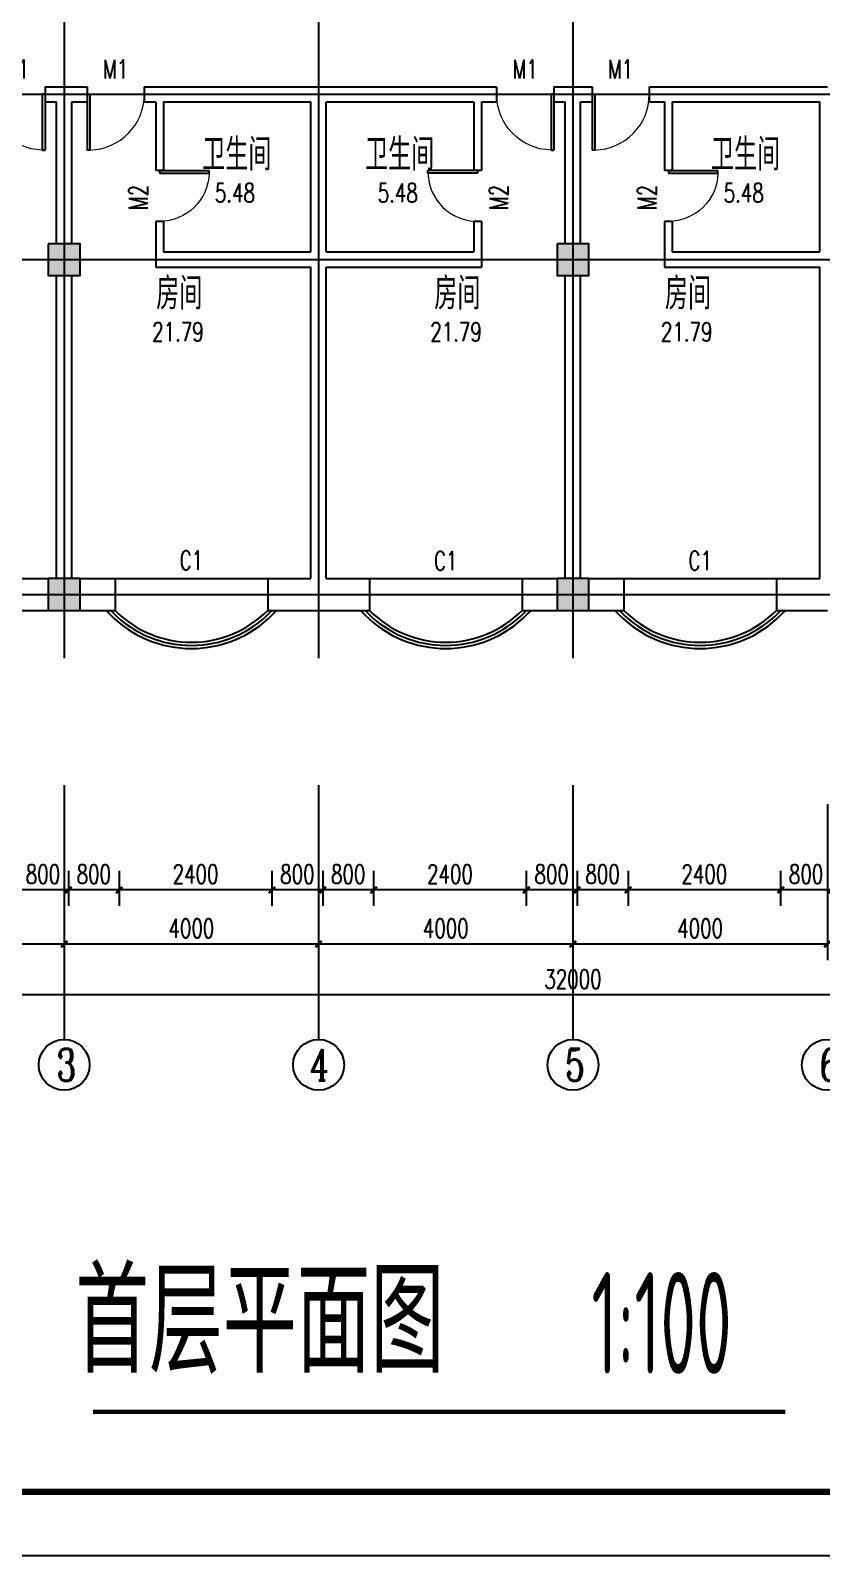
# Model space of a CAD drawing. Extents: x 11228 to 95328, y 8540 to 67940.
# Drawn here: x 36467 to 48905, y 8540 to 32533 of the extents above; entities that cross this region are included whole.
import ezdxf
from ezdxf.enums import TextEntityAlignment as Align

# ---------------------------------------------------------------- set-up
doc = ezdxf.new("R2010")
doc.units = 0
doc.header["$LTSCALE"] = 1000
for name, color, linetype in [('AXIS_TEXT', 7, 'Continuous'), ('建-图名', 3, 'Continuous'), ('建-图框', 4, 'Continuous'), ('建-墙-砖', 9, 'Continuous'), ('建-尺寸', 3, 'Continuous'), ('建-房间', 7, 'Continuous'), ('建-柱', 9, 'Continuous'), ('建-窗', 4, 'Continuous'), ('建-轴', 1, 'Continuous'), ('建-轴-标注', 3, 'Continuous')]:
    doc.layers.add(name, color=color, linetype=linetype)
doc.styles.add('A-AREA', font='SIMPLEX', dxfattribs={"bigfont": 'GBCBIG'})
doc.styles.add('A-AXIS-LABEL', font='COMPLEX', dxfattribs={"bigfont": 'GBCBIG'})
doc.styles.add('A-DIM_T3', font='SIMPLEX', dxfattribs={"width": 0.705882, "bigfont": 'GBCBIG'})
doc.styles.add('A-WIN-LABEL', font='SIMPLEX', dxfattribs={"bigfont": 'GBCBIG'})
doc.styles.add('COMPLEX', font='COMPLEX')
doc.styles.get("Standard").update_dxf_attribs({"font": 'gbenor.shx', "bigfont": 'gbcbig.shx'})
doc.dimstyles.new('A-DIM-100', dxfattribs={"dimscale": 100, "dimtxt": 2.975, "dimasz": 1, "dimexe": 2.5, "dimexo": 3, "dimgap": 1, "dimtad": 1, "dimdec": 0, "dimzin": 0, "dimdsep": 46, "dimtxsty": 'A-DIM_T3', "dimblk": 'ARCHTICK', "dimcen": 0.09, "dimclrt": 7, "dimazin": 2, "dimtfac": 1, "dimtdec": 0, "dimtix": 1, "dimtmove": 2, "dimatfit": 3, "dimfxl": 0, "dimtolj": 1, "dimtzin": 0, "dimarcsym": 0})

# ---------------------------------------------------------------- blocks, each defined once
blk = doc.blocks.new('_ArchTick')
at = {"color": 0, "linetype": 'ByBlock', "const_width": 0.4}
blk.add_lwpolyline([(-0.5, -0.5), (0.5, 0.5)], dxfattribs=at)
blk = doc.blocks.new('*D226')
at = {"layer": 'Defpoints', "color": 0}
for p in [(44997, 20659), (48997, 20659), (44997, 18159)]:
    blk.add_point(p, dxfattribs=at)
at = {"layer": '建-轴-标注', "color": 0, "lineweight": -2}
for p, q in [((44997, 20359), (44997, 17909)), ((48997, 20359), (48997, 17909)), ((48997, 18159), (44997, 18159))]:
    blk.add_line(p, q, dxfattribs=at)
at = {"layer": '建-轴-标注', "color": 0, "linetype": 'ByBlock', "lineweight": -2, "xscale": 100, "yscale": 100, "zscale": 100, "rotation": 180}
blk.add_blockref('_ArchTick', (44997, 18159), dxfattribs=at)
at = {"layer": '建-轴-标注', "color": 0, "linetype": 'ByBlock', "lineweight": -2, "xscale": 100, "yscale": 100, "zscale": 100}
blk.add_blockref('_ArchTick', (48997, 18159), dxfattribs=at)
at = {"layer": '建-轴-标注', "color": 7, "insert": (46997, 18408), "char_height": 297.5, "attachment_point": 5, "style": 'A-DIM_T3'}
blk.add_mtext('\\A1;4000', dxfattribs=at)
blk = doc.blocks.new('*D227')
at = {"layer": 'Defpoints', "color": 0}
for p in [(40997, 20659), (44997, 20659), (40997, 18159)]:
    blk.add_point(p, dxfattribs=at)
at = {"layer": '建-轴-标注', "color": 0, "lineweight": -2}
for p, q in [((40997, 20359), (40997, 17909)), ((44997, 20359), (44997, 17909)), ((44997, 18159), (40997, 18159))]:
    blk.add_line(p, q, dxfattribs=at)
at = {"layer": '建-轴-标注', "color": 0, "linetype": 'ByBlock', "lineweight": -2, "xscale": 100, "yscale": 100, "zscale": 100, "rotation": 180}
blk.add_blockref('_ArchTick', (40997, 18159), dxfattribs=at)
at = {"layer": '建-轴-标注', "color": 0, "linetype": 'ByBlock', "lineweight": -2, "xscale": 100, "yscale": 100, "zscale": 100}
blk.add_blockref('_ArchTick', (44997, 18159), dxfattribs=at)
at = {"layer": '建-轴-标注', "color": 7, "insert": (42997, 18408), "char_height": 297.5, "attachment_point": 5, "style": 'A-DIM_T3'}
blk.add_mtext('\\A1;4000', dxfattribs=at)
blk = doc.blocks.new('*D228')
at = {"layer": 'Defpoints', "color": 0}
for p in [(36997, 20659), (40997, 20659), (36997, 18159)]:
    blk.add_point(p, dxfattribs=at)
at = {"layer": '建-轴-标注', "color": 0, "lineweight": -2}
for p, q in [((36997, 20359), (36997, 17909)), ((40997, 20359), (40997, 17909)), ((40997, 18159), (36997, 18159))]:
    blk.add_line(p, q, dxfattribs=at)
at = {"layer": '建-轴-标注', "color": 0, "linetype": 'ByBlock', "lineweight": -2, "xscale": 100, "yscale": 100, "zscale": 100, "rotation": 180}
blk.add_blockref('_ArchTick', (36997, 18159), dxfattribs=at)
at = {"layer": '建-轴-标注', "color": 0, "linetype": 'ByBlock', "lineweight": -2, "xscale": 100, "yscale": 100, "zscale": 100}
blk.add_blockref('_ArchTick', (40997, 18159), dxfattribs=at)
at = {"layer": '建-轴-标注', "color": 7, "insert": (38997, 18408), "char_height": 297.5, "attachment_point": 5, "style": 'A-DIM_T3'}
blk.add_mtext('\\A1;4000', dxfattribs=at)
blk = doc.blocks.new('*D229')
at = {"layer": 'Defpoints', "color": 0}
for p in [(32997, 20659), (36997, 20659), (32997, 18159)]:
    blk.add_point(p, dxfattribs=at)
at = {"layer": '建-轴-标注', "color": 0, "lineweight": -2}
for p, q in [((32997, 20359), (32997, 17909)), ((36997, 20359), (36997, 17909)), ((36997, 18159), (32997, 18159))]:
    blk.add_line(p, q, dxfattribs=at)
at = {"layer": '建-轴-标注', "color": 0, "linetype": 'ByBlock', "lineweight": -2, "xscale": 100, "yscale": 100, "zscale": 100, "rotation": 180}
blk.add_blockref('_ArchTick', (32997, 18159), dxfattribs=at)
at = {"layer": '建-轴-标注', "color": 0, "linetype": 'ByBlock', "lineweight": -2, "xscale": 100, "yscale": 100, "zscale": 100}
blk.add_blockref('_ArchTick', (36997, 18159), dxfattribs=at)
at = {"layer": '建-轴-标注', "color": 7, "insert": (34997, 18408), "char_height": 297.5, "attachment_point": 5, "style": 'A-DIM_T3'}
blk.add_mtext('\\A1;4000', dxfattribs=at)
blk = doc.blocks.new('*D231')
at = {"layer": 'Defpoints', "color": 0}
for p in [(28997, 20659), (60997, 20659), (28997, 17359)]:
    blk.add_point(p, dxfattribs=at)
at = {"layer": '建-轴-标注', "color": 0, "lineweight": -2}
for p, q in [((28997, 20359), (28997, 17109)), ((60997, 20359), (60997, 17109)), ((60997, 17359), (28997, 17359))]:
    blk.add_line(p, q, dxfattribs=at)
at = {"layer": '建-轴-标注', "color": 0, "linetype": 'ByBlock', "lineweight": -2, "xscale": 100, "yscale": 100, "zscale": 100}
for p, rotation in [((28997, 17359), 180), ((60997, 17359), 360)]:
    blk.add_blockref('_ArchTick', p, dxfattribs=dict(at, rotation=rotation))
at = {"layer": '建-轴-标注', "color": 7, "insert": (44997, 17608), "char_height": 297.5, "attachment_point": 5, "style": 'A-DIM_T3'}
blk.add_mtext('\\A1;32000', dxfattribs=at)
blk = doc.blocks.new('_AXISO')
blk.add_circle((0, 0), 0.5)
at = {"layer": 'AXIS_TEXT', "style": 'COMPLEX'}
blk.add_attdef('A', text='', height=0.56, dxfattribs=at).set_placement((-0.25, -0.28), (0.25, -0.28), align=Align.FIT)
blk = doc.blocks.new('二维门库$系统图库$00000001')
at = {"color": 0}
for p, q in [((0.45, 0.975), (0.5, 0.975)), ((0.45, 0), (0.45, 0.975)), ((0.5, 0), (0.5, 0.975)), ((0.5, 0), (0.45, 0))]:
    blk.add_line(p, q, dxfattribs=at)
at = {"color": 0, "lineweight": 13}
blk.add_arc((0.475, 0), 0.975, 91.4693, 180, dxfattribs=at)
blk = doc.blocks.new('*D269')
at = {"layer": 'Defpoints', "color": 0}
for p in [(48263, 19611), (49063, 19611), (48263, 19011)]:
    blk.add_point(p, dxfattribs=at)
at = {"layer": '建-尺寸', "color": 0, "lineweight": -2}
for p, q in [((48263, 19311), (48263, 18761)), ((49063, 19311), (49063, 18761)), ((49063, 19011), (48263, 19011))]:
    blk.add_line(p, q, dxfattribs=at)
at = {"layer": '建-尺寸', "color": 0, "linetype": 'ByBlock', "lineweight": -2, "xscale": 100, "yscale": 100, "zscale": 100, "rotation": 180}
blk.add_blockref('_ArchTick', (48263, 19011), dxfattribs=at)
at = {"layer": '建-尺寸', "color": 0, "linetype": 'ByBlock', "lineweight": -2, "xscale": 100, "yscale": 100, "zscale": 100}
blk.add_blockref('_ArchTick', (49063, 19011), dxfattribs=at)
at = {"layer": '建-尺寸', "color": 7, "insert": (48663, 19260), "char_height": 297.5, "attachment_point": 5, "style": 'A-DIM_T3'}
blk.add_mtext('\\A1;800', dxfattribs=at)
blk = doc.blocks.new('*D270')
at = {"layer": 'Defpoints', "color": 0}
for p in [(45863, 19611), (48263, 19611), (45863, 19011)]:
    blk.add_point(p, dxfattribs=at)
at = {"layer": '建-尺寸', "color": 0, "lineweight": -2}
for p, q in [((45863, 19311), (45863, 18761)), ((48263, 19311), (48263, 18761)), ((48263, 19011), (45863, 19011))]:
    blk.add_line(p, q, dxfattribs=at)
at = {"layer": '建-尺寸', "color": 0, "linetype": 'ByBlock', "lineweight": -2, "xscale": 100, "yscale": 100, "zscale": 100, "rotation": 180}
blk.add_blockref('_ArchTick', (45863, 19011), dxfattribs=at)
at = {"layer": '建-尺寸', "color": 0, "linetype": 'ByBlock', "lineweight": -2, "xscale": 100, "yscale": 100, "zscale": 100}
blk.add_blockref('_ArchTick', (48263, 19011), dxfattribs=at)
at = {"layer": '建-尺寸', "color": 7, "insert": (47063, 19260), "char_height": 297.5, "attachment_point": 5, "style": 'A-DIM_T3'}
blk.add_mtext('\\A1;2400', dxfattribs=at)
blk = doc.blocks.new('*D271')
at = {"layer": 'Defpoints', "color": 0}
for p in [(45063, 19611), (45863, 19611), (45063, 19011)]:
    blk.add_point(p, dxfattribs=at)
at = {"layer": '建-尺寸', "color": 0, "lineweight": -2}
for p, q in [((45063, 19311), (45063, 18761)), ((45863, 19311), (45863, 18761)), ((45863, 19011), (45063, 19011))]:
    blk.add_line(p, q, dxfattribs=at)
at = {"layer": '建-尺寸', "color": 0, "linetype": 'ByBlock', "lineweight": -2, "xscale": 100, "yscale": 100, "zscale": 100, "rotation": 180}
blk.add_blockref('_ArchTick', (45063, 19011), dxfattribs=at)
at = {"layer": '建-尺寸', "color": 0, "linetype": 'ByBlock', "lineweight": -2, "xscale": 100, "yscale": 100, "zscale": 100}
blk.add_blockref('_ArchTick', (45863, 19011), dxfattribs=at)
at = {"layer": '建-尺寸', "color": 7, "insert": (45463, 19260), "char_height": 297.5, "attachment_point": 5, "style": 'A-DIM_T3'}
blk.add_mtext('\\A1;800', dxfattribs=at)
blk = doc.blocks.new('*D272')
at = {"layer": 'Defpoints', "color": 0}
for p in [(44263, 19611), (45063, 19611), (44263, 19011)]:
    blk.add_point(p, dxfattribs=at)
at = {"layer": '建-尺寸', "color": 0, "lineweight": -2}
for p, q in [((44263, 19311), (44263, 18761)), ((45063, 19311), (45063, 18761)), ((45063, 19011), (44263, 19011))]:
    blk.add_line(p, q, dxfattribs=at)
at = {"layer": '建-尺寸', "color": 0, "linetype": 'ByBlock', "lineweight": -2, "xscale": 100, "yscale": 100, "zscale": 100, "rotation": 180}
blk.add_blockref('_ArchTick', (44263, 19011), dxfattribs=at)
at = {"layer": '建-尺寸', "color": 0, "linetype": 'ByBlock', "lineweight": -2, "xscale": 100, "yscale": 100, "zscale": 100}
blk.add_blockref('_ArchTick', (45063, 19011), dxfattribs=at)
at = {"layer": '建-尺寸', "color": 7, "insert": (44663, 19260), "char_height": 297.5, "attachment_point": 5, "style": 'A-DIM_T3'}
blk.add_mtext('\\A1;800', dxfattribs=at)
blk = doc.blocks.new('*D273')
at = {"layer": 'Defpoints', "color": 0}
for p in [(41863, 19611), (44263, 19611), (41863, 19011)]:
    blk.add_point(p, dxfattribs=at)
at = {"layer": '建-尺寸', "color": 0, "lineweight": -2}
for p, q in [((41863, 19311), (41863, 18761)), ((44263, 19311), (44263, 18761)), ((44263, 19011), (41863, 19011))]:
    blk.add_line(p, q, dxfattribs=at)
at = {"layer": '建-尺寸', "color": 0, "linetype": 'ByBlock', "lineweight": -2, "xscale": 100, "yscale": 100, "zscale": 100, "rotation": 180}
blk.add_blockref('_ArchTick', (41863, 19011), dxfattribs=at)
at = {"layer": '建-尺寸', "color": 0, "linetype": 'ByBlock', "lineweight": -2, "xscale": 100, "yscale": 100, "zscale": 100}
blk.add_blockref('_ArchTick', (44263, 19011), dxfattribs=at)
at = {"layer": '建-尺寸', "color": 7, "insert": (43063, 19260), "char_height": 297.5, "attachment_point": 5, "style": 'A-DIM_T3'}
blk.add_mtext('\\A1;2400', dxfattribs=at)
blk = doc.blocks.new('*D274')
at = {"layer": 'Defpoints', "color": 0}
for p in [(41063, 19611), (41863, 19611), (41063, 19011)]:
    blk.add_point(p, dxfattribs=at)
at = {"layer": '建-尺寸', "color": 0, "lineweight": -2}
for p, q in [((41063, 19311), (41063, 18761)), ((41863, 19311), (41863, 18761)), ((41863, 19011), (41063, 19011))]:
    blk.add_line(p, q, dxfattribs=at)
at = {"layer": '建-尺寸', "color": 0, "linetype": 'ByBlock', "lineweight": -2, "xscale": 100, "yscale": 100, "zscale": 100, "rotation": 180}
blk.add_blockref('_ArchTick', (41063, 19011), dxfattribs=at)
at = {"layer": '建-尺寸', "color": 0, "linetype": 'ByBlock', "lineweight": -2, "xscale": 100, "yscale": 100, "zscale": 100}
blk.add_blockref('_ArchTick', (41863, 19011), dxfattribs=at)
at = {"layer": '建-尺寸', "color": 7, "insert": (41463, 19260), "char_height": 297.5, "attachment_point": 5, "style": 'A-DIM_T3'}
blk.add_mtext('\\A1;800', dxfattribs=at)
blk = doc.blocks.new('*D275')
at = {"layer": 'Defpoints', "color": 0}
for p in [(40263, 19611), (41063, 19611), (40263, 19011)]:
    blk.add_point(p, dxfattribs=at)
at = {"layer": '建-尺寸', "color": 0, "lineweight": -2}
for p, q in [((40263, 19311), (40263, 18761)), ((41063, 19311), (41063, 18761)), ((41063, 19011), (40263, 19011))]:
    blk.add_line(p, q, dxfattribs=at)
at = {"layer": '建-尺寸', "color": 0, "linetype": 'ByBlock', "lineweight": -2, "xscale": 100, "yscale": 100, "zscale": 100, "rotation": 180}
blk.add_blockref('_ArchTick', (40263, 19011), dxfattribs=at)
at = {"layer": '建-尺寸', "color": 0, "linetype": 'ByBlock', "lineweight": -2, "xscale": 100, "yscale": 100, "zscale": 100}
blk.add_blockref('_ArchTick', (41063, 19011), dxfattribs=at)
at = {"layer": '建-尺寸', "color": 7, "insert": (40663, 19260), "char_height": 297.5, "attachment_point": 5, "style": 'A-DIM_T3'}
blk.add_mtext('\\A1;800', dxfattribs=at)
blk = doc.blocks.new('*D276')
at = {"layer": 'Defpoints', "color": 0}
for p in [(37863, 19611), (40263, 19611), (37863, 19011)]:
    blk.add_point(p, dxfattribs=at)
at = {"layer": '建-尺寸', "color": 0, "lineweight": -2}
for p, q in [((37863, 19311), (37863, 18761)), ((40263, 19311), (40263, 18761)), ((40263, 19011), (37863, 19011))]:
    blk.add_line(p, q, dxfattribs=at)
at = {"layer": '建-尺寸', "color": 0, "linetype": 'ByBlock', "lineweight": -2, "xscale": 100, "yscale": 100, "zscale": 100, "rotation": 180}
blk.add_blockref('_ArchTick', (37863, 19011), dxfattribs=at)
at = {"layer": '建-尺寸', "color": 0, "linetype": 'ByBlock', "lineweight": -2, "xscale": 100, "yscale": 100, "zscale": 100}
blk.add_blockref('_ArchTick', (40263, 19011), dxfattribs=at)
at = {"layer": '建-尺寸', "color": 7, "insert": (39063, 19260), "char_height": 297.5, "attachment_point": 5, "style": 'A-DIM_T3'}
blk.add_mtext('\\A1;2400', dxfattribs=at)
blk = doc.blocks.new('*D277')
at = {"layer": 'Defpoints', "color": 0}
for p in [(37063, 19611), (37863, 19611), (37063, 19011)]:
    blk.add_point(p, dxfattribs=at)
at = {"layer": '建-尺寸', "color": 0, "lineweight": -2}
for p, q in [((37063, 19311), (37063, 18761)), ((37863, 19311), (37863, 18761)), ((37863, 19011), (37063, 19011))]:
    blk.add_line(p, q, dxfattribs=at)
at = {"layer": '建-尺寸', "color": 0, "linetype": 'ByBlock', "lineweight": -2, "xscale": 100, "yscale": 100, "zscale": 100, "rotation": 180}
blk.add_blockref('_ArchTick', (37063, 19011), dxfattribs=at)
at = {"layer": '建-尺寸', "color": 0, "linetype": 'ByBlock', "lineweight": -2, "xscale": 100, "yscale": 100, "zscale": 100}
blk.add_blockref('_ArchTick', (37863, 19011), dxfattribs=at)
at = {"layer": '建-尺寸', "color": 7, "insert": (37463, 19260), "char_height": 297.5, "attachment_point": 5, "style": 'A-DIM_T3'}
blk.add_mtext('\\A1;800', dxfattribs=at)
blk = doc.blocks.new('*D278')
at = {"layer": 'Defpoints', "color": 0}
for p in [(36263, 19611), (37063, 19611), (36263, 19011)]:
    blk.add_point(p, dxfattribs=at)
at = {"layer": '建-尺寸', "color": 0, "lineweight": -2}
for p, q in [((36263, 19311), (36263, 18761)), ((37063, 19311), (37063, 18761)), ((37063, 19011), (36263, 19011))]:
    blk.add_line(p, q, dxfattribs=at)
at = {"layer": '建-尺寸', "color": 0, "linetype": 'ByBlock', "lineweight": -2, "xscale": 100, "yscale": 100, "zscale": 100, "rotation": 180}
blk.add_blockref('_ArchTick', (36263, 19011), dxfattribs=at)
at = {"layer": '建-尺寸', "color": 0, "linetype": 'ByBlock', "lineweight": -2, "xscale": 100, "yscale": 100, "zscale": 100}
blk.add_blockref('_ArchTick', (37063, 19011), dxfattribs=at)
at = {"layer": '建-尺寸', "color": 7, "insert": (36663, 19260), "char_height": 297.5, "attachment_point": 5, "style": 'A-DIM_T3'}
blk.add_mtext('\\A1;800', dxfattribs=at)

msp = doc.modelspace()

# ---------------------------------------------------------------- hatches: boundary and pattern name
at = {"layer": '建-柱'}
for points in [[(37246.9, 29179), (36746.9, 29179), (36746.9, 28679), (37246.9, 28679)], [(45246.9, 29179), (44746.9, 29179), (44746.9, 28679), (45246.9, 28679)], [(37246.9, 23909), (36746.9, 23909), (36746.9, 23409), (37246.9, 23409)], [(45246.9, 23909), (44746.9, 23909), (44746.9, 23409), (45246.9, 23409)]]:
    msp.add_hatch(color=8, dxfattribs=at).paths.add_polyline_path(points, flags=17)

# ---------------------------------------------------------------- linework, layer by layer
at = {"layer": '建-图名', "const_width": 70}
msp.add_lwpolyline([(37450.8, 10800.4), (48335.1, 10800.4)], dxfattribs=at)
at = {"layer": '建-图框'}
msp.add_lwpolyline([(11227.8, 8540.2), (95327.8, 8540.2), (95327.8, 67940.2), (11227.8, 67940.2)], close=True, dxfattribs=at)
at = {"layer": '建-图框', "const_width": 100}
msp.add_lwpolyline([(13727.8, 9540.2), (94327.8, 9540.2), (94327.8, 66940.2), (13727.8, 66940.2)], close=True, dxfattribs=at)
at = {"layer": '建-墙-砖'}
for p, q in [((36696.9, 31649), (36996.9, 31649)), ((36996.9, 31649), (37356.9, 31649)), ((38256.9, 31649), (40996.9, 31649)), ((40996.9, 31649), (43796.9, 31649)), ((44696.9, 31649), (44996.9, 31649)), ((44996.9, 31649), (45296.9, 31649)), ((46196.9, 31649), (48996.9, 31649)), ((36696.9, 31409), (36876.9, 31409)), ((36876.9, 29179), (36876.9, 31409)), ((37116.9, 29179), (37116.9, 31409)), ((37116.9, 31409), (37356.9, 31409)), ((38256.9, 31409), (38436.9, 31409)), ((38436.9, 31409), (38436.9, 30329)), ((38556.9, 31409), (40876.9, 31409)), ((38556.9, 31409), (38556.9, 30329)), ((40876.9, 29049), (40876.9, 31409)), ((41116.9, 29049), (41116.9, 31409)), ((41116.9, 31409), (43436.9, 31409)), ((43436.9, 31409), (43436.9, 30329)), ((43556.9, 31409), (43796.9, 31409)), ((43556.9, 31409), (43556.9, 30329)), ((44696.9, 31409), (44876.9, 31409)), ((44876.9, 29179), (44876.9, 31409)), ((45116.9, 29179), (45116.9, 31409)), ((45116.9, 31409), (45296.9, 31409)), ((46196.9, 31409), (46436.9, 31409)), ((46436.9, 31409), (46436.9, 30329)), ((46556.9, 31409), (48876.9, 31409)), ((46556.9, 31409), (46556.9, 30329)), ((48876.9, 29049), (48876.9, 31409)), ((38436.9, 29529), (38436.9, 28809)), ((38556.9, 29529), (38556.9, 29049)), ((43436.9, 29529), (43436.9, 29049)), ((43556.9, 29529), (43556.9, 28809)), ((46436.9, 29529), (46436.9, 28809)), ((46556.9, 29529), (46556.9, 29049)), ((38556.9, 29049), (40876.9, 29049)), ((41116.9, 29049), (43436.9, 29049)), ((46556.9, 29049), (48876.9, 29049)), ((38436.9, 28809), (40876.9, 28809)), ((40876.9, 23909), (40876.9, 28809)), ((41116.9, 23909), (41116.9, 28809)), ((41116.9, 28809), (43556.9, 28809)), ((46436.9, 28809), (48876.9, 28809)), ((48876.9, 23909), (48876.9, 28809)), ((36876.9, 23909), (36876.9, 28679)), ((37116.9, 23909), (37116.9, 28679)), ((44876.9, 23909), (44876.9, 28679)), ((45116.9, 23909), (45116.9, 28679)), ((36196.9, 23909), (36746.9, 23909)), ((37246.9, 23909), (37796.9, 23909)), ((40196.9, 23909), (40876.9, 23909)), ((41116.9, 23909), (41796.9, 23909)), ((44196.9, 23909), (44746.9, 23909)), ((45246.9, 23909), (45796.9, 23909)), ((48196.9, 23909), (48876.9, 23909)), ((36196.9, 23409), (36746.9, 23409)), ((37246.9, 23409), (37796.9, 23409)), ((40196.9, 23409), (40996.9, 23409)), ((40996.9, 23409), (41796.9, 23409)), ((44196.9, 23409), (44746.9, 23409)), ((45246.9, 23409), (45796.9, 23409)), ((48196.9, 23409), (48996.9, 23409))]:
    msp.add_line(p, q, dxfattribs=at)
for points in [[(36696.9, 31649), (36696.9, 31409)], [(37356.9, 31649), (37356.9, 31409)], [(38256.9, 31649), (38256.9, 31409)], [(43796.9, 31649), (43796.9, 31409)], [(44696.9, 31649), (44696.9, 31409)], [(45296.9, 31649), (45296.9, 31409)], [(46196.9, 31649), (46196.9, 31409)], [(38556.9, 30329), (38436.9, 30329)], [(43556.9, 30329), (43436.9, 30329)], [(46556.9, 30329), (46436.9, 30329)], [(38556.9, 29529), (38436.9, 29529)], [(43556.9, 29529), (43436.9, 29529)], [(46556.9, 29529), (46436.9, 29529)], [(37796.9, 23909), (37796.9, 23409)], [(40196.9, 23909), (40196.9, 23409)], [(41796.9, 23909), (41796.9, 23409)], [(44196.9, 23909), (44196.9, 23409)], [(45796.9, 23909), (45796.9, 23409)], [(48196.9, 23909), (48196.9, 23409)]]:
    msp.add_lwpolyline(points, dxfattribs=at)
at = {"layer": '建-柱'}
for points in [[(36746.9, 29179), (36746.9, 28679), (37246.9, 28679), (37246.9, 29179)], [(44746.9, 29179), (44746.9, 28679), (45246.9, 28679), (45246.9, 29179)], [(36746.9, 23909), (36746.9, 23409), (37246.9, 23409), (37246.9, 23909)], [(44746.9, 23909), (44746.9, 23409), (45246.9, 23409), (45246.9, 23909)]]:
    msp.add_lwpolyline(points, close=True, dxfattribs=at)
at = {"layer": '建-窗'}
for p, q in [((37796.9, 23909), (40196.9, 23909)), ((41796.9, 23909), (44196.9, 23909)), ((45796.9, 23909), (48196.9, 23909))]:
    msp.add_line(p, q, dxfattribs=at)
for points in [[(37656.1, 23409), (37725.9, 23338.6, 0.4166667), (40267.9, 23338.6), (40337.7, 23409)], [(37726.5, 23409), (37761.4, 23373.8, 0.4166667), (40232.4, 23373.8), (40267.3, 23409)], [(37796.9, 23409, 0.4166667), (40196.9, 23409)], [(41656.1, 23409), (41725.9, 23338.6, 0.4166667), (44267.9, 23338.6), (44337.7, 23409)], [(41726.5, 23409), (41761.4, 23373.8, 0.4166667), (44232.4, 23373.8), (44267.3, 23409)], [(41796.9, 23409, 0.4166667), (44196.9, 23409)], [(45656.1, 23409), (45725.9, 23338.6, 0.4166667), (48267.9, 23338.6), (48337.7, 23409)], [(45726.5, 23409), (45761.4, 23373.8, 0.4166667), (48232.4, 23373.8), (48267.3, 23409)], [(45796.9, 23409, 0.4166667), (48196.9, 23409)]]:
    msp.add_lwpolyline(points, format="xyb", dxfattribs=at)
at = {"layer": '建-轴'}
for p, q in [((36996.9, 58589), (36996.9, 22659)), ((40996.9, 58589), (40996.9, 22659)), ((44996.9, 58589), (44996.9, 22659)), ((27996.9, 31529), (61996.9, 31529)), ((27996.9, 28929), (61996.9, 28929)), ((27996.9, 23659), (61996.9, 23659))]:
    msp.add_line(p, q, dxfattribs=at)
at = {"layer": '建-轴-标注'}
for p, q in [((36996.9, 20659), (36996.9, 16659)), ((40996.9, 20659), (40996.9, 16659)), ((44996.9, 20659), (44996.9, 16659))]:
    msp.add_line(p, q, dxfattribs=at)

# ---------------------------------------------------------------- block references
at = {"layer": '建-窗'}
ref = msp.add_blockref('二维门库$系统图库$00000001', (36246.9, 31529), dxfattribs=dict(at, xscale=900, yscale=-900))
ref.add_attrib('A0', 'M1', (36046.9, 31775.2), dxfattribs={"layer": '0', "height": 297.5, "style": 'A-WIN-LABEL', "width": 0.705882})
ref = msp.add_blockref('二维门库$系统图库$00000001', (37806.9, 31529), dxfattribs=dict(at, xscale=-900, yscale=-900))
ref.add_attrib('A0', 'M1', (37606.9, 31775.2), dxfattribs={"layer": '0', "height": 297.5, "style": 'A-WIN-LABEL', "width": 0.705882})
ref = msp.add_blockref('二维门库$系统图库$00000001', (44246.9, 31529), dxfattribs=dict(at, xscale=900, yscale=-900))
ref.add_attrib('A0', 'M1', (44046.9, 31775.2), dxfattribs={"layer": '0', "height": 297.5, "style": 'A-WIN-LABEL', "width": 0.705882})
ref = msp.add_blockref('二维门库$系统图库$00000001', (45746.9, 31529), dxfattribs=dict(at, xscale=-900, yscale=-900))
ref.add_attrib('A0', 'M1', (45546.9, 31775.2), dxfattribs={"layer": '0', "height": 297.5, "style": 'A-WIN-LABEL', "width": 0.705882})
ref = msp.add_blockref('二维门库$系统图库$00000001', (38496.9, 29929), dxfattribs=dict(at, xscale=-800, yscale=800, rotation=270.0000000000008))
ref.add_attrib('A0', 'M2', (38310.7, 29709), dxfattribs={"layer": '0', "height": 297.5, "rotation": 90, "style": 'A-WIN-LABEL', "width": 0.705882})
ref = msp.add_blockref('二维门库$系统图库$00000001', (43496.9, 29929), dxfattribs=dict(at, xscale=-800, yscale=-800, rotation=270.0000000000008))
ref.add_attrib('A0', 'M2', (43980.7, 29709), dxfattribs={"layer": '0', "height": 297.5, "rotation": 90, "style": 'A-WIN-LABEL', "width": 0.705882})
ref = msp.add_blockref('二维门库$系统图库$00000001', (46496.9, 29929), dxfattribs=dict(at, xscale=-800, yscale=800, rotation=270.0000000000007))
ref.add_attrib('A0', 'M2', (46310.7, 29709), dxfattribs={"layer": '0', "height": 297.5, "rotation": 90, "style": 'A-WIN-LABEL', "width": 0.705882})
at = {"layer": '建-轴-标注'}
ref = msp.add_blockref('_AXISO', (36996.9, 16259), dxfattribs=dict(at, xscale=800, yscale=800))
ref.add_attrib('A', '3', (36877.7, 16005.6), dxfattribs={"color": 7, "height": 506.7, "style": 'A-AXIS-LABEL', "width": 0.705882})
ref = msp.add_blockref('_AXISO', (40996.9, 16259), dxfattribs=dict(at, xscale=800, yscale=800))
ref.add_attrib('A', '4', (40864.3, 16012.4), dxfattribs={"color": 7, "height": 493.2, "style": 'A-AXIS-LABEL', "width": 0.705882})
ref = msp.add_blockref('_AXISO', (44996.9, 16259), dxfattribs=dict(at, xscale=800, yscale=800))
ref.add_attrib('A', '5', (44877.7, 16005.6), dxfattribs={"color": 7, "height": 506.7, "style": 'A-AXIS-LABEL', "width": 0.705882})
ref = msp.add_blockref('_AXISO', (48996.9, 16259), dxfattribs=dict(at, xscale=800, yscale=800))
ref.add_attrib('A', '6', (48877.7, 16005.6), dxfattribs={"color": 7, "height": 506.7, "style": 'A-AXIS-LABEL', "width": 0.705882})

# ---------------------------------------------------------------- texts
at = {"layer": '建-图名', "color": 7}
msp.add_text('首层平面图', height=1611.85, dxfattribs=at).set_placement((37171.6, 11414.6))
at = {"layer": '建-图名', "color": 7, "width": 0.6}
msp.add_text('1:100', height=1600, dxfattribs=at).set_placement((45287.1, 11399.2))
at = {"layer": '建-房间', "style": 'A-AREA'}
for s, p in [('卫生间', (39166.9, 30329)), ('卫生间', (41726.9, 30329)), ('卫生间', (47166.9, 30329)), ('房间', (38443.6, 28142.3)), ('房间', (42816.9, 28142.3)), ('房间', (46443.6, 28142.3))]:
    msp.add_text(s, height=503.7, dxfattribs=at).set_placement(p)
at = {"layer": '建-房间', "style": 'A-AREA', "width": 0.705882}
for s, p in [('5.48', (39366.9, 29830.2)), ('5.48', (41926.9, 29830.2)), ('5.48', (47366.9, 29830.2)), ('21.79', (38380.2, 27643.6)), ('21.79', (42753.6, 27643.6)), ('21.79', (46380.2, 27643.6))]:
    msp.add_text(s, height=297.5, dxfattribs=at).set_placement(p)
at = {"layer": '建-窗', "color": 7, "style": 'A-WIN-LABEL', "width": 0.705882}
for p in [(38811.9, 24047.1), (42811.9, 24039.8), (46811.9, 24043.4)]:
    msp.add_text('C1', height=297.5, dxfattribs=at).set_placement(p)

# ---------------------------------------------------------------- dimensions: what is measured, and where the dimension line sits
at = {"layer": '建-尺寸', "color": 3}
for p1, p2, picture, middle in [((37062.9, 19611.3), (36262.9, 19611.3), '*D278', (36662.9, 19260.1)), ((37862.9, 19611.3), (37062.9, 19611.3), '*D277', (37462.9, 19260.1)), ((40262.9, 19611.3), (37862.9, 19611.3), '*D276', (39062.9, 19260.1)), ((41062.9, 19611.3), (40262.9, 19611.3), '*D275', (40662.9, 19260.1)), ((41862.9, 19611.3), (41062.9, 19611.3), '*D274', (41462.9, 19260.1)), ((44262.9, 19611.3), (41862.9, 19611.3), '*D273', (43062.9, 19260.1)), ((45062.9, 19611.3), (44262.9, 19611.3), '*D272', (44662.9, 19260.1)), ((45862.9, 19611.3), (45062.9, 19611.3), '*D271', (45462.9, 19260.1)), ((48262.9, 19611.3), (45862.9, 19611.3), '*D270', (47062.9, 19260.1)), ((49062.9, 19611.3), (48262.9, 19611.3), '*D269', (48662.9, 19260.1))]:
    dim = msp.add_aligned_dim(p1=p1, p2=p2, distance=600, dimstyle='A-DIM-100', dxfattribs=at)
    dim.commit()
    dim.dimension.update_dxf_attribs({"geometry": picture, "text_midpoint": middle})
at = {"layer": '建-轴-标注', "color": 3}
for p1, p2, distance, picture, middle in [((60996.9, 20659), (28996.9, 20659), 3300, '*D231', (44996.9, 17607.7)), ((36996.9, 20659), (32996.9, 20659), 2500, '*D229', (34996.9, 18407.7)), ((40996.9, 20659), (36996.9, 20659), 2500, '*D228', (38996.9, 18407.7)), ((44996.9, 20659), (40996.9, 20659), 2500, '*D227', (42996.9, 18407.7)), ((48996.9, 20659), (44996.9, 20659), 2500, '*D226', (46996.9, 18407.7))]:
    dim = msp.add_aligned_dim(p1=p1, p2=p2, distance=distance, dimstyle='A-DIM-100', dxfattribs=at)
    dim.commit()
    dim.dimension.update_dxf_attribs({"geometry": picture, "text_midpoint": middle})

doc.saveas('drawing.dxf')
